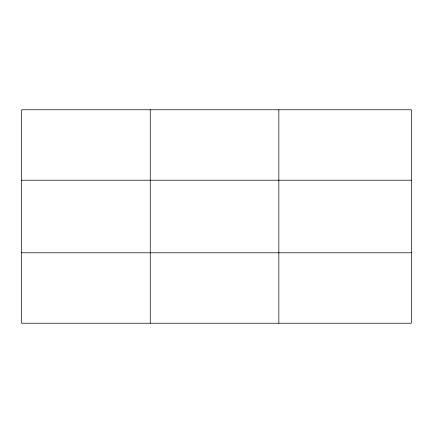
<?xml version="1.0" encoding="UTF-8"?>
<svg xmlns="http://www.w3.org/2000/svg" width="433" height="433" viewBox="0 0 433 433"><rect width="100%" height="100%" fill="white"/><g stroke="black" fill="none" stroke-linecap="round" stroke-linejoin="round"><path stroke-width="0.65" d="M150.251 109.766L150.251 323.235M278.852 109.766L278.852 323.235M411.35 180.209L411.35 109.766L21.65 109.766L21.65 323.235L411.35 323.235L411.35 180.209L21.65 180.209M21.65 252.791L411.35 252.791"/></g></svg>
